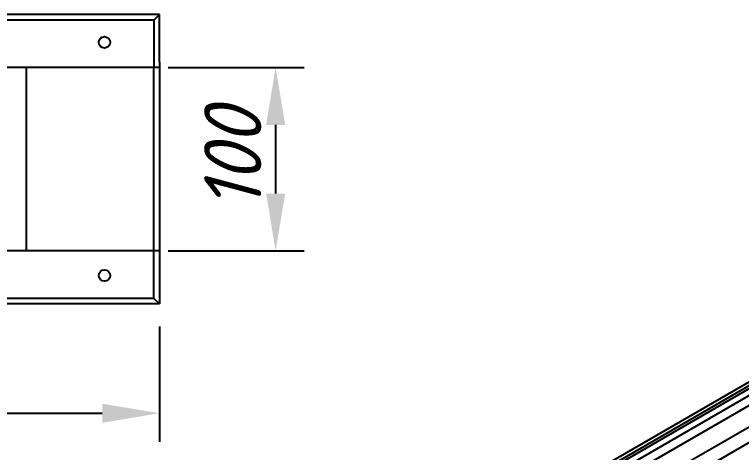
# Model space of a CAD drawing. Header units: millimetres. Extents: x 29006 to 29645, y 5570 to 5801.
# Drawn here: x 29246.02 to 29277.79, y 5603.02 to 5622.14 of the extents above; entities that cross this region are included whole.
import ezdxf

# ---------------------------------------------------------------- set-up
doc = ezdxf.new("R2010")
doc.units = ezdxf.units.MM
doc.linetypes.add('SLD-Сплошная', pattern=[0])
doc.styles.add('GOST-2.304_Type-B_italic', font='')
doc.styles.get('GOST-2.304_Type-B_italic').set_extended_font_data('GOST Common', italic=True)
doc.dimstyles.new('ISO-25', dxfattribs={"dimtxt": 2.5, "dimasz": 2.5, "dimexe": 1.25, "dimexo": 0.625, "dimtad": 1, "dimtoh": 1, "dimtxsty": 'GOST-2.304_Type-B_italic', "dimcen": 2.5, "dimadec": 0, "dimazin": 0, "dimtfac": 1, "dimtmove": 0, "dimatfit": 3, "dimfxl": 1, "dimarcsym": 0})

# ---------------------------------------------------------------- blocks, each defined once
blk = doc.blocks.new('*D8')
at = {"color": 0, "linetype": 'ByBlock', "lineweight": -2, "transparency": 16777216}
for p, q in [((29172.349, 5609.028), (29172.349, 5603.479)), ((29252.349, 5608.518), (29252.349, 5603.479)), ((29174.849, 5604.729), (29249.849, 5604.729))]:
    blk.add_line(p, q, dxfattribs=at)
at = {"color": 0, "linetype": 'ByBlock', "transparency": 16777216}
for points in [[(29174.849, 5605.145), (29174.849, 5604.312), (29172.349, 5604.729)], [(29249.849, 5605.145), (29249.849, 5604.312), (29252.349, 5604.729)]]:
    blk.add_solid(points, dxfattribs=at)
at = {"layer": 'Defpoints', "color": 0, "linetype": 'ByBlock', "transparency": 16777216}
for p in [(29172.349, 5609.653), (29252.349, 5609.143), (29252.349, 5604.729)]:
    blk.add_point(p, dxfattribs=at)
at = {"color": 0, "linetype": 'ByBlock', "transparency": 16777216, "insert": (29212.349, 5606.604), "char_height": 2.5, "attachment_point": 5, "style": 'GOST-2.304_Type-B_italic'}
blk.add_mtext('1000', dxfattribs=at)
blk = doc.blocks.new('*D30')
at = {"color": 0, "lineweight": -2, "transparency": 16777216}
for p, q in [((29252.734, 5619.823), (29258.68, 5619.823)), ((29257.43, 5617.323), (29257.43, 5614.323)), ((29252.734, 5611.823), (29258.68, 5611.823))]:
    blk.add_line(p, q, dxfattribs=at)
at = {"color": 0, "transparency": 16777216}
for points in [[(29257.013, 5617.323), (29257.847, 5617.323), (29257.43, 5619.823)], [(29257.013, 5614.323), (29257.847, 5614.323), (29257.43, 5611.823)]]:
    blk.add_solid(points, dxfattribs=at)
at = {"layer": 'Defpoints', "color": 0, "transparency": 16777216}
for p in [(29252.109, 5619.823), (29252.109, 5611.823), (29257.43, 5611.823)]:
    blk.add_point(p, dxfattribs=at)
at = {"color": 0, "transparency": 16777216, "insert": (29255.555, 5615.823), "char_height": 2.5, "attachment_point": 5, "rotation": 90, "style": 'GOST-2.304_Type-B_italic'}
blk.add_mtext('100', dxfattribs=at)

msp = doc.modelspace()

# ---------------------------------------------------------------- linework, layer by layer
at = {"color": 0, "linetype": 'SLD-Сплошная'}
for p, q in [((29252.349, 5622.143), (29172.349, 5622.143)), ((29252.349, 5622.143), (29252.109, 5621.903)), ((29252.349, 5620.383), (29252.349, 5622.143)), ((29252.109, 5621.903), (29172.589, 5621.903)), ((29252.109, 5621.903), (29252.109, 5620.383)), ((29252.109, 5620.383), (29252.109, 5619.823)), ((29252.349, 5620.063), (29252.349, 5620.383)), ((29252.349, 5620.063), (29252.349, 5611.583)), ((29252.349, 5619.823), (29233.389, 5619.823)), ((29246.531, 5619.823), (29246.531, 5611.823)), ((29252.109, 5611.823), (29252.109, 5619.823)), ((29252.349, 5611.823), (29233.389, 5611.823)), ((29252.109, 5611.263), (29252.109, 5611.823)), ((29252.349, 5611.583), (29252.349, 5611.263)), ((29252.109, 5609.743), (29252.109, 5611.263)), ((29252.349, 5611.263), (29252.349, 5609.503)), ((29252.109, 5609.743), (29172.589, 5609.743)), ((29252.349, 5609.503), (29252.109, 5609.743)), ((29252.349, 5609.503), (29172.349, 5609.503))]:
    msp.add_line(p, q, dxfattribs=at)
at = {"color": 0}
msp.add_line((29252.349, 5622.143), (29246.349, 5622.143), dxfattribs=at)
at = {"color": 0, "linetype": 'Continuous'}
for p, q in [((29247.775, 5588.584), (29304.344, 5621.24)), ((29247.917, 5588.502), (29304.485, 5621.158)), ((29248.03, 5588.437), (29304.598, 5621.093)), ((29304.598, 5620.788), (29248.03, 5588.132)), ((29304.787, 5620.462), (29248.218, 5587.805)), ((29249.02, 5587.343), (29305.588, 5619.999)), ((29305.89, 5619.477), (29249.321, 5586.82))]:
    msp.add_line(p, q, dxfattribs=at)
at = {"color": 0, "linetype": 'SLD-Сплошная'}
for centre in [(29249.946, 5620.928), (29249.946, 5610.742)]:
    msp.add_circle(centre, 0.25, dxfattribs=at)

# ---------------------------------------------------------------- dimensions: what is measured, and where the dimension line sits
at = {"color": 0}
dim = msp.add_linear_dim(base=(29257.43, 5611.823), p1=(29252.109, 5619.823), p2=(29252.109, 5611.823), angle=90, text='100', dimstyle='ISO-25', dxfattribs=at)
dim.commit()
dim.dimension.update_dxf_attribs({"geometry": '*D30', "text_midpoint": (29255.555, 5615.823)})
at = {"color": 0, "linetype": 'ByBlock'}
dim = msp.add_linear_dim(base=(29252.349, 5604.729), p1=(29172.349, 5609.653), p2=(29252.349, 5609.143), text='1000', dimstyle='ISO-25', dxfattribs=at)
dim.commit()
dim.dimension.update_dxf_attribs({"geometry": '*D8', "text_midpoint": (29212.349, 5606.604)})

doc.saveas('drawing.dxf')
